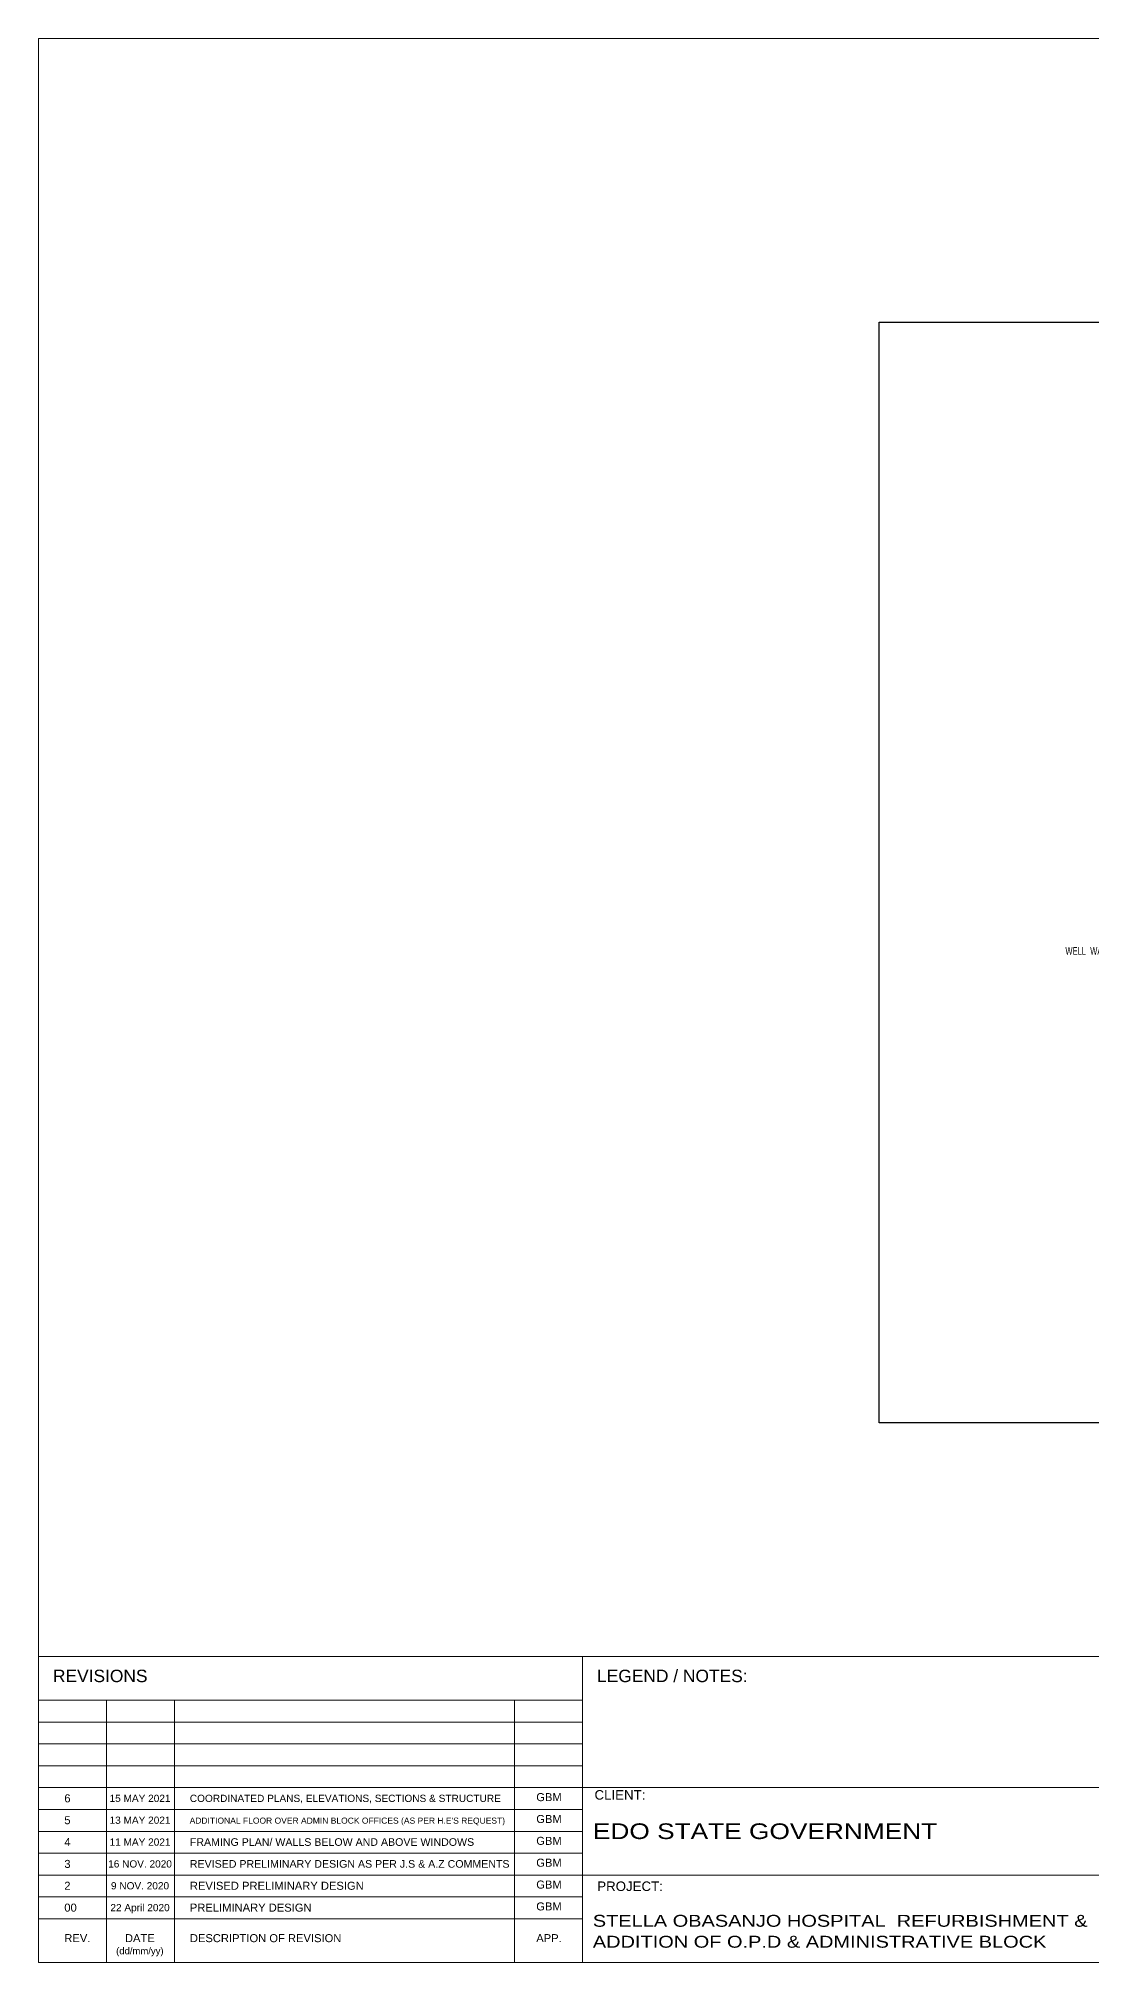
# Model space of a CAD drawing. Extents: x -234346 to 58427, y -132654 to -82394.
# Drawn here: x -234346 to -207409, y -131597 to -82394 of the extents above; entities that cross this region are included whole.
import ezdxf

# ---------------------------------------------------------------- set-up
doc = ezdxf.new("R2010")
doc.units = 0
doc.header["$LTSCALE"] = 8
doc.layers.add('E-POWR-TEXT', color=6, linetype='Continuous', lineweight=25)
doc.layers.add('Frame', color=9, linetype='Continuous', lineweight=9)
doc.layers.add('PUMP EQUIPMENT BLOCK', color=30, linetype='Continuous')
doc.styles.add('DC_Elc_Romans', font='elc_romans.shx', dxfattribs={"width": 0.7})
doc.styles.add('MARI3', font='arial.ttf', dxfattribs={"width": 1.2})
doc.styles.add('TTLB-A0-JeddahDP$0$Standard', font='txt_____.ttf')
doc.styles.add('TTLB-A0-JeddahDP$0$swis721', font='swiss.ttf')

msp = doc.modelspace()

# ---------------------------------------------------------------- linework, layer by layer
at = {"layer": 'Frame'}
for p, q in [((-164758.5, -82394.4, -0.1), (-234345.6, -82394.4, -0.1)), ((-234345.6, -82394.4, -0.1), (-234345.6, -131597.4, -0.1)), ((-164758.5, -123771.8, -0.1), (-234345.6, -123771.8, -0.1)), ((-220428.2, -123771.8, -0.1), (-220428.2, -131597.4, -0.1)), ((-220428.2, -124889.7, -0.1), (-234345.6, -124889.7, -0.1)), ((-232605.9, -131597.4, -0.1), (-232605.9, -124889.7, -0.1)), ((-230866.2, -131597.4, -0.1), (-230866.2, -124889.7, -0.1)), ((-222167.8, -131597.4, -0.1), (-222167.8, -124889.7, -0.1)), ((-220428.2, -125448.7, -0.1), (-234345.6, -125448.7, -0.1)), ((-220428.2, -126007.7, -0.1), (-234345.6, -126007.7, -0.1)), ((-220428.2, -126566.6, -0.1), (-234345.6, -126566.6, -0.1)), ((-164758.5, -127125.6, -0.1), (-234345.6, -127125.6, -0.1)), ((-220428.2, -127684.6, -0.1), (-234345.6, -127684.6, -0.1)), ((-220428.2, -128243.5, -0.1), (-234345.6, -128243.5, -0.1)), ((-220428.2, -128802.5, -0.1), (-234345.6, -128802.5, -0.1)), ((-220428.2, -129361.5, -0.1), (-234345.6, -129361.5, -0.1)), ((-206510.8, -129361.5, -0.1), (-220428.2, -129361.5, -0.1)), ((-220428.2, -129920.5, -0.1), (-234345.6, -129920.5, -0.1)), ((-220428.2, -130479.4, -0.1), (-234345.6, -130479.4, -0.1)), ((-234345.6, -131597.4, 0.3), (-164758.5, -131597.4, 0.3))]:
    msp.add_line(p, q, dxfattribs=at)
at = {"layer": 'PUMP EQUIPMENT BLOCK'}
msp.add_lwpolyline([(-212839.3, -89653), (-187034.3, -89653), (-187034.3, -117798), (-212839.3, -117798)], close=True, dxfattribs=at)

# ---------------------------------------------------------------- texts
at = {"layer": 'E-POWR-TEXT', "insert": (-208077.3, -105827.9), "char_height": 200, "width": 4301.728, "attachment_point": 7, "style": 'DC_Elc_Romans'}
msp.add_mtext('WELL  WATER', dxfattribs=at)
at = {"layer": 'Frame', "style": 'MARI3', "width": 1.2}
for s, height, p in [('EDO STATE GOVERNMENT', 400.787, (-220164.5, -128439.8, -0.1)), ('STELLA OBASANJO HOSPITAL  REFURBISHMENT &', 304.598, (-220166.1, -130683.1, -0.1)), ('ADDITION OF O.P.D & ADMINISTRATIVE BLOCK', 304.598, (-220166.1, -131218.2, -0.1))]:
    msp.add_text(s, height=height, dxfattribs=at).set_placement(p)
at = {"layer": 'Frame', "attachment_point": 1}
for s, insert, char_height, width, style in [('{\\fArial|b0|i0|c0|p34;REVISIONS}', (-233975.1, -124109, -0.1), 317.963, 7631.121, 'TTLB-A0-JeddahDP$0$Standard'), ('{\\fArial|b0|i0|c0|p34;LEGEND / NOTES:}', (-220057.7, -124109, -0.1), 317.963, 7631.121, 'TTLB-A0-JeddahDP$0$Standard'), ('{\\fArial|b0|i0|c0|p34;6}', (-233684.3, -127296.3, -0.1), 204.624, 2694.806, 'TTLB-A0-JeddahDP$0$Standard'), ('\\pxqc;{\\fArial|b0|i0|c0|p34;15 MAY 2021}', (-232960.4, -127306.6, -0.1), 184.162, 2425.326, 'TTLB-A0-JeddahDP$0$Standard'), ('{\\fArial|b0|i0|c0|p34;COORDINATED PLANS, ELEVATIONS, SECTIONS & STRUCTURE}', (-230474.3, -127306.3, -0.1), 184.673, 8720.487, 'TTLB-A0-JeddahDP$0$Standard'), ('{\\fArial|b0|i0|c0|p34;GBM}', (-221612.4, -127265.6, -0.1), 204.624, 2694.806, 'TTLB-A0-JeddahDP$0$Standard'), ('CLIENT:', (-220122.5, -127188.6, -0.1), 243.01, 5832.34, 'TTLB-A0-JeddahDP$0$swis721'), ('{\\fArial|b0|i0|c0|p34;5}', (-233684.3, -127855.3, 0.3), 204.624, 2694.806, 'TTLB-A0-JeddahDP$0$Standard'), ('\\pxqc;{\\fArial|b0|i0|c0|p34;13 MAY 2021}', (-232960.4, -127865.6, 0.3), 184.162, 2425.326, 'TTLB-A0-JeddahDP$0$Standard'), ("{\\fArial|b0|i0|c0|p34;ADDITIONAL FLOOR OVER ADMIN BLOCK OFFICES (AS PER H.E'S REQUEST)}", (-230478.9, -127890.9, 0.3), 155.514, 8295.024, 'TTLB-A0-JeddahDP$0$Standard'), ('{\\fArial|b0|i0|c0|p34;GBM}', (-221612.4, -127824.6, 0.3), 204.624, 2694.806, 'TTLB-A0-JeddahDP$0$Standard'), ('{\\fArial|b0|i0|c0|p34;4}', (-233684.3, -128414.2, -0.1), 204.624, 2694.806, 'TTLB-A0-JeddahDP$0$Standard'), ('{\\fArial|b0|i0|c0|p34;FRAMING PLAN/ WALLS BELOW AND ABOVE WINDOWS}', (-230473.5, -128419.1, -0.1), 194.393, 9179.46, 'TTLB-A0-JeddahDP$0$Standard'), ('{\\fArial|b0|i0|c0|p34;GBM}', (-221612.4, -128383.5, -0.1), 204.624, 2694.806, 'TTLB-A0-JeddahDP$0$Standard'), ('\\pxqc;{\\fArial|b0|i0|c0|p34;11 MAY 2021}', (-232960.4, -128424.5, -0.1), 184.162, 2425.326, 'TTLB-A0-JeddahDP$0$Standard'), ('{\\fArial|b0|i0|c0|p34;3}', (-233684.3, -128973.2, -0.1), 204.624, 2694.806, 'TTLB-A0-JeddahDP$0$Standard'), ('\\pxqc;{\\fArial|b0|i0|c0|p34;16 NOV. 2020}', (-232960.4, -128983.5, -0.1), 184.162, 2425.326, 'TTLB-A0-JeddahDP$0$Standard'), ('{\\fArial|b0|i0|c0|p34;REVISED PRELIMINARY DESIGN AS PER J.S & A.Z COMMENTS}', (-230473.5, -128978.1, -0.1), 194.393, 9179.46, 'TTLB-A0-JeddahDP$0$Standard'), ('{\\fArial|b0|i0|c0|p34;GBM}', (-221612.4, -128942.5, -0.1), 204.624, 2694.806, 'TTLB-A0-JeddahDP$0$Standard'), ('{\\fArial|b0|i0|c0|p34;2}', (-233684.3, -129532.2, -0.1), 204.624, 2694.806, 'TTLB-A0-JeddahDP$0$Standard'), ('\\pxqc;{\\fArial|b0|i0|c0|p34;9 NOV. 2020}', (-232960.4, -129542.5, -0.1), 184.162, 2425.326, 'TTLB-A0-JeddahDP$0$Standard'), ('{\\fArial|b0|i0|c0|p34;REVISED PRELIMINARY DESIGN}', (-230473, -129532.2, -0.1), 204.624, 8492.981, 'TTLB-A0-JeddahDP$0$Standard'), ('{\\fArial|b0|i0|c0|p34;GBM}', (-221612.4, -129501.5, -0.1), 204.624, 2694.806, 'TTLB-A0-JeddahDP$0$Standard'), ('PROJECT:', (-220052.2, -129525.3, -0.1), 243.01, 5832.34, 'TTLB-A0-JeddahDP$0$swis721'), ('{\\fArial|b0|i0|c0|p34;00}', (-233684.3, -130091.2, -0.1), 204.624, 2694.806, 'TTLB-A0-JeddahDP$0$Standard'), ('\\pxqc;{\\fArial|b0|i0|c0|p34;22 April 2020}', (-232960.4, -130101.4, -0.1), 184.162, 2425.326, 'TTLB-A0-JeddahDP$0$Standard'), ('{\\fArial|b0|i0|c0|p34;PRELIMINARY DESIGN}', (-230473, -130091.2, -0.1), 204.624, 8492.981, 'TTLB-A0-JeddahDP$0$Standard'), ('{\\fArial|b0|i0|c0|p34;GBM}', (-221612.4, -130060.4, -0.1), 204.624, 2694.806, 'TTLB-A0-JeddahDP$0$Standard'), ('{\\fArial|b0|i0|c0|p34;REV.}', (-233684.3, -130871.9, -0.1), 204.624, 2694.806, 'TTLB-A0-JeddahDP$0$Standard'), ('\\pxqc;{\\fArial|b0|i0|c0|p34;DATE\\P\\H0.85x;(dd/mm/yy)}', (-233100, -130871.9, -0.1), 204.624, 2694.806, 'TTLB-A0-JeddahDP$0$Standard'), ('{\\fArial|b0|i0|c0|p34;DESCRIPTION OF REVISION}', (-230473, -130871.9, -0.1), 204.624, 4163.211, 'TTLB-A0-JeddahDP$0$Standard'), ('{\\fArial|b0|i0|c0|p34;APP.}', (-221612.4, -130871.9, -0.1), 204.624, 2694.806, 'TTLB-A0-JeddahDP$0$Standard')]:
    msp.add_mtext(s, dxfattribs=dict(at, insert=insert, char_height=char_height, width=width, style=style))

doc.saveas('drawing.dxf')
